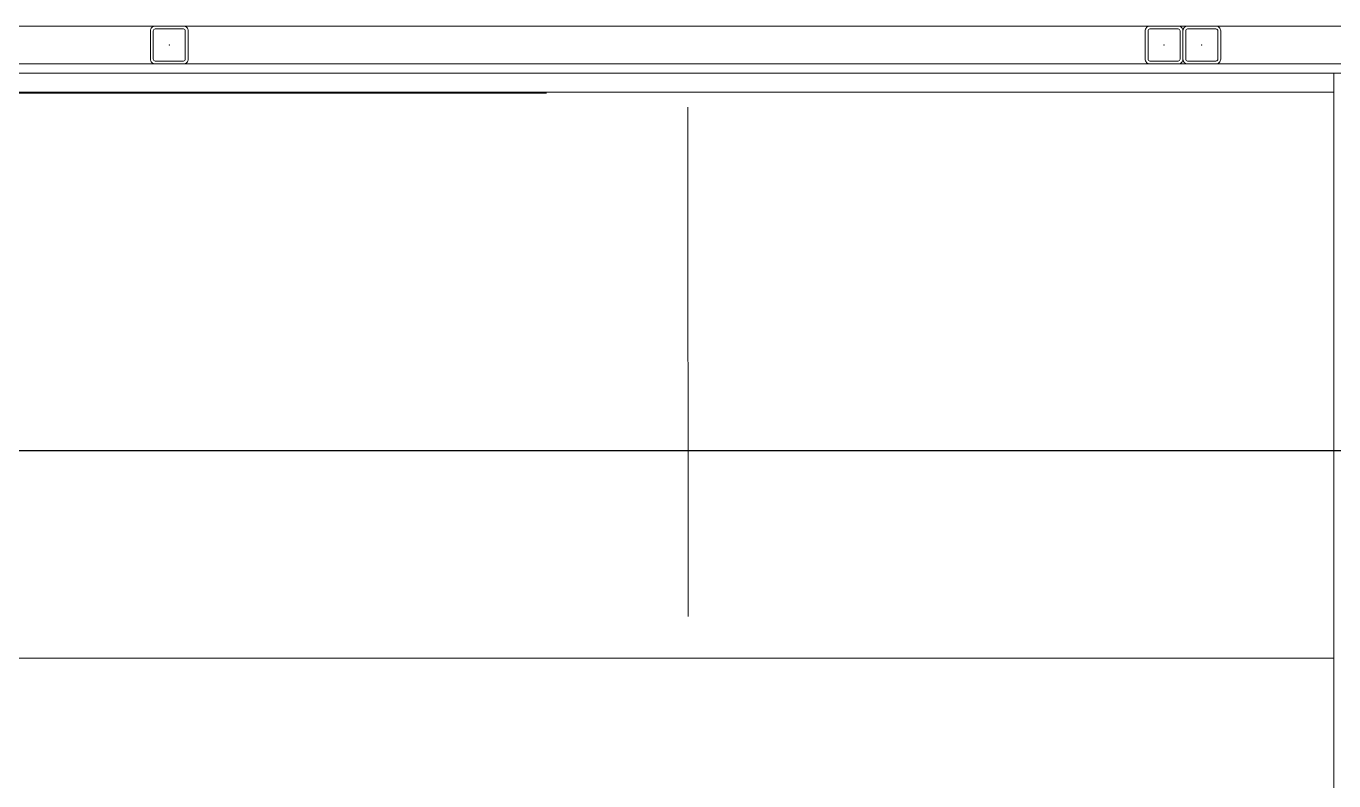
# Model space of a CAD drawing. Extents: x -3709 to 34975, y -230 to 8245.
# Drawn here: x 17032.7 to 17171.3, y 3037.5 to 3117.5 of the extents above; entities that cross this region are included whole.
import ezdxf

# ---------------------------------------------------------------- set-up
doc = ezdxf.new("R2010")
doc.units = 0
doc.layers.get('0').update_dxf_attribs({"color": 9, "lineweight": 9})
for name, color, linetype, lineweight in [('06D', 9, 'Continuous', 9), ('10', 9, 'Continuous', 9), ('11', 9, 'Continuous', 9), ('14', 9, 'Continuous', 9), ('E-KABLO', 7, 'Continuous', 30)]:
    doc.layers.add(name, color=color, linetype=linetype, lineweight=lineweight)

# ---------------------------------------------------------------- blocks, each defined once
blk = doc.blocks.new('Prf-40x40')
for points in [[(1.5, -2), (-1.5, -2, -0.414214), (-2, -1.5), (-2, 1.5, -0.414214), (-1.5, 2), (1.5, 2, -0.414214), (2, 1.5), (2, -1.5, -0.414214)], [(1.5, -1.7), (-1.5, -1.7, -0.414214), (-1.7, -1.5), (-1.7, 1.5, -0.414214), (-1.5, 1.7), (1.5, 1.7, -0.414214), (1.7, 1.5), (1.7, -1.5, -0.414214)]]:
    blk.add_lwpolyline(points, format="xyb", close=True)
blk.add_point((0, 0))

msp = doc.modelspace()

# ---------------------------------------------------------------- linework, layer by layer
for p, q in [((17171.31, 3110.5), (16822.84, 3110.5)), ((17087.84, 3110.4), (16822.84, 3110.4)), ((17171.31, 3050.5), (16822.84, 3050.5))]:
    msp.add_line(p, q)
at = {"layer": '06D'}
for points in [[(16884.34, 3117.5), (17215.84, 3117.5)], [(17102.83, 3108.92), (17102.84, 3054.93)]]:
    msp.add_lwpolyline(points, dxfattribs=at)
at = {"layer": '11'}
for points in [[(17215.84, 3112.5), (17215.84, 3113.5), (16880.84, 3113.5), (16880.84, 3112.5), (17215.84, 3112.5)], [(17171.31, 3112.5), (17171.31, 2879.5), (17170.31, 2879.5), (17170.31, 3026.26)]]:
    msp.add_lwpolyline(points, dxfattribs=at)
at = {"layer": '14'}
msp.add_lwpolyline([(17087.84, 3110.5), (16822.84, 3110.5), (16822.84, 3035.5), (16804.84, 3035.5)], dxfattribs=at)
at = {"layer": 'E-KABLO', "color": 5, "linetype": 'Continuous'}
msp.add_line((17360.31, 3072.5), (16992.28, 3072.5), dxfattribs=at)

# ---------------------------------------------------------------- block references
at = {"layer": '10', "xscale": -1}
for p in [(17047.84, 3115.5), (17153.31, 3115.5), (17157.31, 3115.5)]:
    msp.add_blockref('Prf-40x40', p, dxfattribs=at)

doc.saveas('drawing.dxf')
